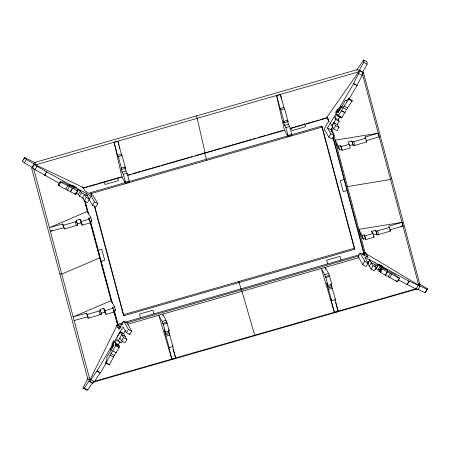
<?xml version="1.0" encoding="UTF-8"?>
<svg xmlns="http://www.w3.org/2000/svg" width="450" height="450" viewBox="0 0 450 450"><rect width="100%" height="100%" fill="white"/><g stroke="black" fill="none" stroke-linecap="round" stroke-linejoin="round"><path stroke-width="0.67" d="M338.512 115.757L344.121 106.082L348.677 99.354L348.705 98.499L352.097 100.333L352.069 101.188L347.507 107.916L341.904 117.596L338.512 115.757L338.389 115.02L337.77 116.072L341.156 117.906L340.183 116.19M82.991 388.012L84.375 388.221L89.021 380.925L89.302 381.414L90.984 379.789L96.829 370.952L100.221 372.786L94.376 381.623L92.694 383.248L92.413 382.759L87.767 390.054L86.383 389.846L82.991 388.012L88.138 377.949M120.786 326.751L120.909 326.194M254.852 335.683L241.954 291.353M348.879 99.304L357.002 85.545L353.492 83.498L358.718 73.575L359.691 70.712L359.409 70.217L363.724 62.336L363.628 59.946L356.794 70.054M357.002 85.545L362.109 75.414L363.082 72.546L359.409 70.217M116.679 345.302L117.27 344.413L116.685 345.774L115.554 345.161M337.269 111.397L336.741 112.404L338.692 108.984M115.217 345.397L119.194 347.529L113.484 357.024L109.502 364.77L105.615 362.97L106.194 361.541A7.498 1.834 -61.6 0 0 106.808 359.46L106.746 357.126L111.178 350.432L110.154 348.778M109.007 364.804L109.164 364.433M113.884 342.579L111.864 345.881M89.949 379.89L33.564 168.278L31.545 167.811L87.93 379.423L89.949 379.89L117.467 324.444L112.573 307.333L114.587 306.754L115.571 310.449L113.558 311.029L114.114 312.007L106.026 314.342L104.754 312.109L103.776 308.413L99.956 309.51L101.565 314.297L88.222 318.144L86.524 313.2L73.147 316.834L111.127 300.668L114.587 306.754M427.5 288.771L427.146 289.479L419.715 285.66L419.996 286.155L417.999 289.541L417.718 289.046L425.149 292.866L427.5 288.771L418.933 283.702M105.615 362.97L106.11 362.936L110.093 355.191L115.802 345.696L115.374 345.465L115.993 344.413L115.014 342.697L117.011 339.311L117.996 341.032L121.388 342.866L122.417 341.123M111.066 350.37L114.086 344.784L113.659 344.571L111.791 347.631L110.34 349.048M362.801 72.056L367.116 64.17L367.02 61.779L363.628 59.946M386.741 269.106L386.831 269.477L382.146 267.227L380.16 270.951L381.381 271.642M106.341 362.824L100.344 372.994L96.953 371.16L123.064 326.891L126.405 332.724L129.797 334.558L131.794 331.172L127.108 322.993L123.722 321.159L118.969 329.214L116.719 325.294M117.996 341.032L121.764 334.637L125.156 336.471M123.632 333.512L125.398 330.519M119.194 347.529L118.761 347.304L119.385 346.247L118.401 344.531L120.066 341.707M121.612 340.853L123.497 337.657L120.156 331.824L123.547 333.658L126.889 339.491L124.999 342.686L121.612 340.853L119.88 337.832M126.405 332.724L128.407 329.338L123.722 321.159M59.569 183.442L34.982 169.616L32.102 167.287L24.334 162.877L22.5 160.993L24.497 157.601L24.879 157.624L35.241 162.894M23.878 159.317L24.547 158.186M24.334 162.877L26.331 159.491L24.497 157.601M32.102 167.287L34.099 163.901L26.331 159.491M32.377 167.777L34.38 164.391L34.099 163.901M34.982 169.616L36.984 166.224L34.38 164.391M44.679 175.241L46.682 171.849L36.984 166.224M44.803 175.449L46.682 171.849M75.465 194.321L74.931 193.697L75.988 194.271L77.985 190.879L76.933 190.311L77.468 190.935L75.465 194.321L58.866 185.619L58.185 184.972L60.188 181.581L61.256 182.008A7.498 1.091 30.5 0 0 62.511 182.317L62.916 182.205L62.899 181.676L66.797 184.078C72.63 189.444 69.407 181.766 68.558 185.355M58.866 185.619L60.863 182.233L60.188 181.581M65.818 189.034L67.821 185.648L77.468 190.935M68.732 185.631L69.401 184.5L75.33 188.438L70.11 185.777M67.477 190.001L69.474 186.615M70.335 191.554L72.332 188.162M70.566 191.824L72.568 188.438M83.644 198.416L79.38 196.11L78.396 194.389L80.392 191.002L77.006 189.163L77.985 190.879M79.38 196.11L81.383 192.724L80.392 191.002M84.308 200.857L86.31 197.471L84.578 194.451L82.581 197.843L84.308 200.857L87.508 202.59L89.505 199.204L86.164 193.371M46.8 172.063L91.103 196.042L89.1 199.429L92.447 205.262L95.833 207.096L97.836 203.709L93.15 195.531L85.089 191.171L82.547 186.739M92.447 205.262L94.444 201.876L91.103 196.042M326.678 117.028L328.911 120.954L324.152 129.009L328.804 137.194L332.196 139.033L334.192 135.647L330.806 133.808L327.488 127.969L353.61 83.711M337.106 124.785L339.159 121.297L335.773 119.464L334.794 117.742L336.791 114.356L338.484 115.273M346.68 101.138L345.302 100.356L341.342 107.882L340.402 106.087L342.124 107.044M335.773 119.464L331.999 125.854L333.714 128.88L337.106 130.714L338.996 127.519L337.275 124.492L333.883 122.659L331.999 125.854L330.396 123.036M334.192 135.647L330.879 129.803L332.64 126.816M339.159 121.297L338.181 119.576L339.851 116.752M328.804 137.194L330.806 133.808M333.714 128.88L335.604 125.679L333.883 122.659M364.32 255.251L365.653 252.996L368.173 257.428L360.113 253.063L358.11 256.449L362.762 264.639L366.154 266.473L368.151 263.087L364.832 257.243L409.14 281.227L407.143 284.619L397.912 279.619M363.679 254.115L364.326 252.962M363.96 254.604L364.956 252.911M364.236 255.099L365.569 252.838M366.424 256.652L367.093 255.527M362.762 264.639L364.759 261.248L360.113 253.063M367.774 263.306L369.771 259.92L373.089 265.759L376.29 267.491L374.293 270.877L371.093 269.145L367.83 263.402L369.827 260.016M369.371 266.124L371.374 262.733L377.769 266.197L375.772 269.584M371.093 269.145L373.089 265.759M386.882 269.387L387.652 270.793L394.532 274.224L396.332 276.058A7.498 1.091 30.5 0 0 398.188 277.425L399.521 278.303L387.377 271.738L385.386 275.276L379.159 271.418L378.186 269.696L380.183 266.31L376.791 264.476L377.769 266.197M380.121 269.415L381.122 267.722M379.159 271.418L381.161 268.026L380.183 266.31M381.814 267.789L380.16 270.951M380.233 272.334L382.23 268.942L381.161 268.026M385.386 275.276L387.045 272.306M385.38 275.124L388.238 276.671L390.24 273.285M388.238 276.671L389.773 277.431L391.776 274.044M389.773 277.431L397.311 281.863L399.308 278.471M397.311 281.863L399.521 278.303M407.143 284.619L409.022 281.019L419.996 286.155M407.025 284.406L416.104 288.945L418.101 285.559M425.149 292.866L427.146 289.479M341.308 107.679L338.017 112.793L337.899 112.05L339.711 108.889L340.554 106.414L342.248 107.331M122.406 176.912L84.071 187.942L35.623 164.835L34.723 162.472L357.891 69.446L358.791 71.809L326.166 118.254L289.851 128.711M116.955 337.365L120.212 331.92L123.604 333.754M362.357 73.631L363.353 72.298L419.738 283.911L418.742 285.244L365.186 253.136L331.903 128.227M391.545 178.104L390.549 179.438L347.456 186.609M348.705 98.499L347.867 99.472A7.498 1.828 -61.6 0 1 346.652 100.496L345.302 100.356M352.097 100.333L351.664 100.856M52.296 230.513L50.366 231.334L63.742 227.706L64.457 228.954L77.799 225.107L76.191 220.326L80.01 219.223L81.276 221.456L82.26 225.152L90.354 222.823L89.792 221.839L91.811 221.259L90.827 217.569L87.367 211.477L49.382 227.644L62.758 224.01L64.457 228.954M99.737 257.918L61.757 274.084L59.738 273.617M35.623 164.835L358.791 71.809M128.88 180.731L129.229 182.036L125.415 183.133L121.956 177.041L114.041 142.262L117.962 141.345L121.388 154.204L122.102 155.464L125.544 168.39L121.731 169.487L121.112 168.39L122.096 172.086L123.362 174.324L125.454 182.16L129.263 181.063L127.176 173.227L125.904 170.989L124.92 167.293L125.544 168.39M291.397 133.948L291.741 135.253L287.933 136.35L284.473 130.258L276.559 95.479L280.479 94.567L283.905 107.426L284.614 108.681L288.062 121.607L284.248 122.709L283.624 121.607L284.614 125.308L285.879 127.541L287.966 135.377L291.78 134.28L289.693 126.444L288.422 124.211L287.438 120.51L288.062 121.607M114.148 142.442L117.574 155.306L121.388 154.204M276.666 95.664L280.091 108.523L283.905 107.426M117.574 155.306L118.288 156.561L122.102 155.464M280.091 108.523L280.806 109.778L284.614 108.681M121.359 168.081L125.168 166.984M283.871 121.303L287.685 120.206M122.096 172.086L125.904 170.989M284.614 125.308L288.422 124.211M123.362 174.324L127.176 173.227M285.879 127.541L289.693 126.444M83.081 187.959L87.789 186.604M89.134 186.216L97.206 183.893M98.55 183.504L120.746 177.114M128.143 174.988L130.162 174.403M132.851 173.632L140.923 171.309M142.267 170.921L150.339 168.598M151.684 168.21L159.756 165.887M161.1 165.499L189.349 157.365M190.693 156.982L192.713 156.398M195.401 155.627L203.473 153.304M204.817 152.916L212.889 150.593M214.234 150.204L222.306 147.881M223.65 147.493L251.899 139.365M253.243 138.977L255.257 138.392M257.951 137.621L266.017 135.298M267.368 134.91L275.434 132.587M276.784 132.199L283.506 130.264M290.233 128.329L305.027 124.071M306.377 123.683L314.443 121.359M315.787 120.971L319.151 120.004M320.496 119.616L327.223 117.681M127.783 175.365L284.473 130.258M91.496 195.272L90.771 192.555L125.207 182.644M129.257 181.474L287.927 135.804M291.302 134.831L321.683 126.084L322.239 127.063L354.797 249.249L123.885 315.72L123.328 314.741L94.388 206.128M90.771 192.555L91.328 193.534L322.239 127.063M365.344 138.234L365.012 137.002L378.281 133.183L379.266 136.873L365.996 140.698L366.705 141.953L353.357 145.789L351.754 141.002L347.94 142.099L349.206 144.332L350.19 148.028L342.101 150.356L340.56 145.676L338.546 146.261L335.087 140.169L378.281 133.183M63.473 225.259L76.815 221.417M351.754 141.002L352.373 142.093L365.721 138.257L366.705 141.953M89.466 220.607L88.808 218.149L90.827 217.569M81.276 221.456L89.37 219.127L111.499 302.046M340.56 145.676L341.117 146.661L349.206 144.332M82.26 225.152L80.994 222.919L77.175 224.016L77.799 225.107M349.56 145.609L352.738 144.692M336.071 143.859L339.531 149.951L341.544 149.372M344.109 179.443L340.296 180.54L343.249 191.621L347.062 190.524M100.901 261.382L104.715 260.286L101.762 249.204L97.948 250.301L99.337 255.516M389.762 229.888L403.031 226.063L402.047 222.373L388.777 226.192L390.471 231.137L377.123 234.979L375.519 230.186L371.706 231.289L372.195 233.134M86.524 313.2L87.238 314.449L100.581 310.607M375.519 230.186L376.138 231.283L389.486 227.447M402.047 222.373L358.847 229.359L362.306 235.446L364.326 234.866L365.867 239.541L373.956 237.212L372.971 233.522L371.706 231.289M103.776 308.413L105.041 310.646L113.136 308.317M364.882 235.851L372.971 233.522M87.508 316.89L74.132 320.524M104.754 312.109L100.941 313.206L101.565 314.297M373.326 234.799L376.504 233.882M359.831 233.049L363.291 239.141L365.31 238.562L365.867 239.541M123.328 314.741L354.24 248.271L354.797 249.249M123.052 322.768L117.675 324.321L118.232 325.299L122.94 323.944M125.072 322.189L359.123 254.818M361.811 254.042L363.831 253.463L364.387 254.441L363.043 254.829M126.973 322.785L359.01 255.994M127.637 324.259L358.965 257.67M172.485 345.977L175.731 358.155L171.917 359.252L158.794 315.287L162.253 321.379L166.061 320.282L167.141 323.213L169.228 331.054L165.42 332.151L164.149 329.918L169.206 347.642L173.014 346.545L168.452 330.671M335.002 299.194L338.248 311.372L334.434 312.469L321.311 268.509L324.771 274.596L328.579 273.499L329.659 276.435L331.746 284.276L327.938 285.373L326.666 283.14L331.718 300.859L335.531 299.762L330.969 283.888M162.253 321.379L162.771 323.331L166.584 322.234M324.771 274.596L325.288 276.548L329.102 275.451M162.771 323.331L163.328 324.309L167.141 323.213M325.288 276.548L325.845 277.532L329.659 276.435M165.133 333.619L168.947 332.522M327.651 286.836L331.464 285.739M165.757 334.71L169.566 333.613M328.275 287.927L332.083 286.83M166.129 336.116L169.942 335.019M328.646 289.333L332.46 288.236M94.067 381.442L416.559 288.613L416.436 289.17L93.268 382.196M400.871 226.221L403.031 226.063M22.5 160.993L22.883 161.01M416.104 288.945L417.999 289.541M59.259 185.394L58.185 184.972M374.912 262.766L375.289 262.946M60.863 182.233L67.821 185.648M117.045 346.404L117.478 346.618M379.789 269.983L380.649 270.433M363.156 60.21L364.854 61.127M363.724 62.336L367.116 64.17M359.691 70.712L363.082 72.546M358.718 73.575L362.109 75.414M353.492 83.498L356.878 85.337M348.677 99.354L352.069 101.188M344.121 106.082L347.507 107.916M343.238 107.781L346.629 109.614M341.55 110.638L344.942 112.472M341.606 110.959L344.998 112.798M334.794 117.742L338.181 119.576M327.825 119.053L328.956 119.666M335.604 125.679L338.996 127.519M327.488 127.969L330.879 129.803M364.759 261.248L368.151 263.087M379.451 269.629L380.683 270.293M375.924 268.476L378.186 269.696M81.383 192.724L87.778 196.183M86.31 197.471L89.505 199.204M94.444 201.876L97.836 203.709M76.134 193.162L78.396 194.389M128.407 329.338L131.794 331.172M116.989 324.866L119.812 326.396M116.994 325.091L119.818 326.621L120.397 327.634M117.877 327.313L120.139 328.539M123.497 337.657L126.889 339.491M115.014 342.697L118.401 344.531M115.993 344.413L119.385 346.247M115.751 344.464L116.882 345.071M115.757 344.588L116.888 345.201M112.781 350.843L116.359 352.777M111.094 353.7L114.486 355.534M110.093 355.191L113.484 357.024M106.11 362.936L109.502 364.77M90.984 379.789L94.376 381.623M89.021 380.925L91.851 382.455M89.302 381.414L92.694 383.248M84.375 388.221L87.767 390.054M382.157 267.559L387.647 270.697M382.23 268.942L387.388 271.89M380.509 265.77L383.839 267.536M397.17 281.464L397.519 281.689M396.501 281.025L396.832 281.244M74.514 187.065L75.499 187.639L72.096 185.754M129.127 333.394L129.797 334.558M76.376 188.072L75.814 187.093L72.427 185.254L72.99 186.238M75.33 193.123L75.988 194.271M114.384 341.606L113.822 340.622L111.825 344.014L112.388 344.993M382.95 267.053L382.393 266.068L379.001 264.234L379.558 265.219M280.479 94.567L281.61 99.838M335.059 298.929L335.531 299.762M331.718 300.859L331.009 299.616L334.434 312.469M117.962 141.345L118.789 145.254M172.541 345.713L173.014 346.545M169.206 347.642L168.491 346.393L171.917 359.252M88.808 218.149L89.37 219.127M338.169 109.873L337.613 108.889L335.61 112.275L336.167 113.259M336.791 114.356L337.77 116.072M373.32 236.098L373.956 237.212M374.574 264.465L376.29 267.491M287.966 135.377L287.409 134.398L287.933 136.35M328.579 273.499L325.119 267.412L325.721 269.432M338.248 311.372L335.537 302.434M206.786 160.301L204.441 152.606M239.344 282.488L238.781 281.503L241.802 291.713M125.454 182.16L124.892 181.176L125.415 183.133M166.061 320.282L162.602 314.19L163.007 315.54M168.598 329.94L169.228 331.054M175.731 358.155L173.019 349.211M91.114 220.044L91.811 221.259M114.879 309.229L115.571 310.449M365.012 137.002L365.721 138.257M389.998 230.304L390.471 231.137M196.307 115.959L197.207 118.322L205.121 153.101M362.537 74.312L418.742 285.244M353.824 141.677L354.808 145.373M377.589 230.867L378.574 234.562M352.373 142.093L353.357 145.789M376.138 231.283L377.123 234.979M341.117 146.661L342.101 150.356M364.326 234.866L365.31 238.562M338.546 146.261L339.531 149.951M362.306 235.446L363.291 239.141M328.438 119.52L328.978 121.556M330.969 129.009L331.689 131.726M333.135 137.149L364.387 254.441M327.701 117.855L328.781 121.916M332.927 137.481L363.831 253.463M321.683 126.084L354.24 248.271M304.633 123.699L305.454 126.782L292.112 130.618L291.459 128.16M340.965 260.044L339.981 256.348L326.638 260.19L327.623 263.886M325.845 277.532L327.938 285.373M280.806 109.778L284.248 122.709M163.328 324.309L165.42 332.151M118.288 156.561L121.731 169.487M117.714 178.172L118.373 180.63L105.03 184.472L104.377 182.008M153.877 313.897L152.899 310.202L139.556 314.044L140.541 317.734M91.328 193.534L91.688 194.895M94.584 205.757L123.885 315.72M85.168 201.229L88.605 214.11M90.411 220.888L112.449 303.604M114.435 311.062L118.232 325.299M85.326 202.928L86.771 208.344M87.131 209.694L88.211 213.756M90.737 223.228L92.177 228.645M92.543 230.001L93.983 235.412M94.343 236.768L95.788 242.179M96.148 243.534L97.588 248.946M100.209 258.773L100.727 260.73M101.081 262.058L101.621 264.088M101.981 265.438L102.527 267.469M102.887 268.824L103.427 270.855M103.787 272.211L104.327 274.241M104.687 275.591L105.233 277.622M105.593 278.977L106.133 281.008M106.492 282.358L107.032 284.389M107.392 285.744L107.933 287.775M108.298 289.125L108.838 291.156M109.198 292.511L109.738 294.542M110.098 295.897L110.638 297.928M110.998 299.278L111.544 301.309M114.609 312.812L115.149 314.843M115.509 316.198L116.049 318.229M116.409 319.584L117.489 323.64M84.364 200.216L87.694 212.709M112.573 307.333L112.905 308.565M105.041 310.646L106.026 314.342M80.01 219.223L80.994 222.919M76.354 220.939L76.849 222.784M75.364 221.833L76.348 225.529M99.129 311.023L100.114 314.713M87.238 314.449L88.222 318.144M62.758 224.01L63.742 227.706M119.098 146.616L119.559 148.663M341.781 116.854L341.904 117.596M396.191 280.817A7.498 1.091 30.5 0 1 395.887 280.603"/></g></svg>
